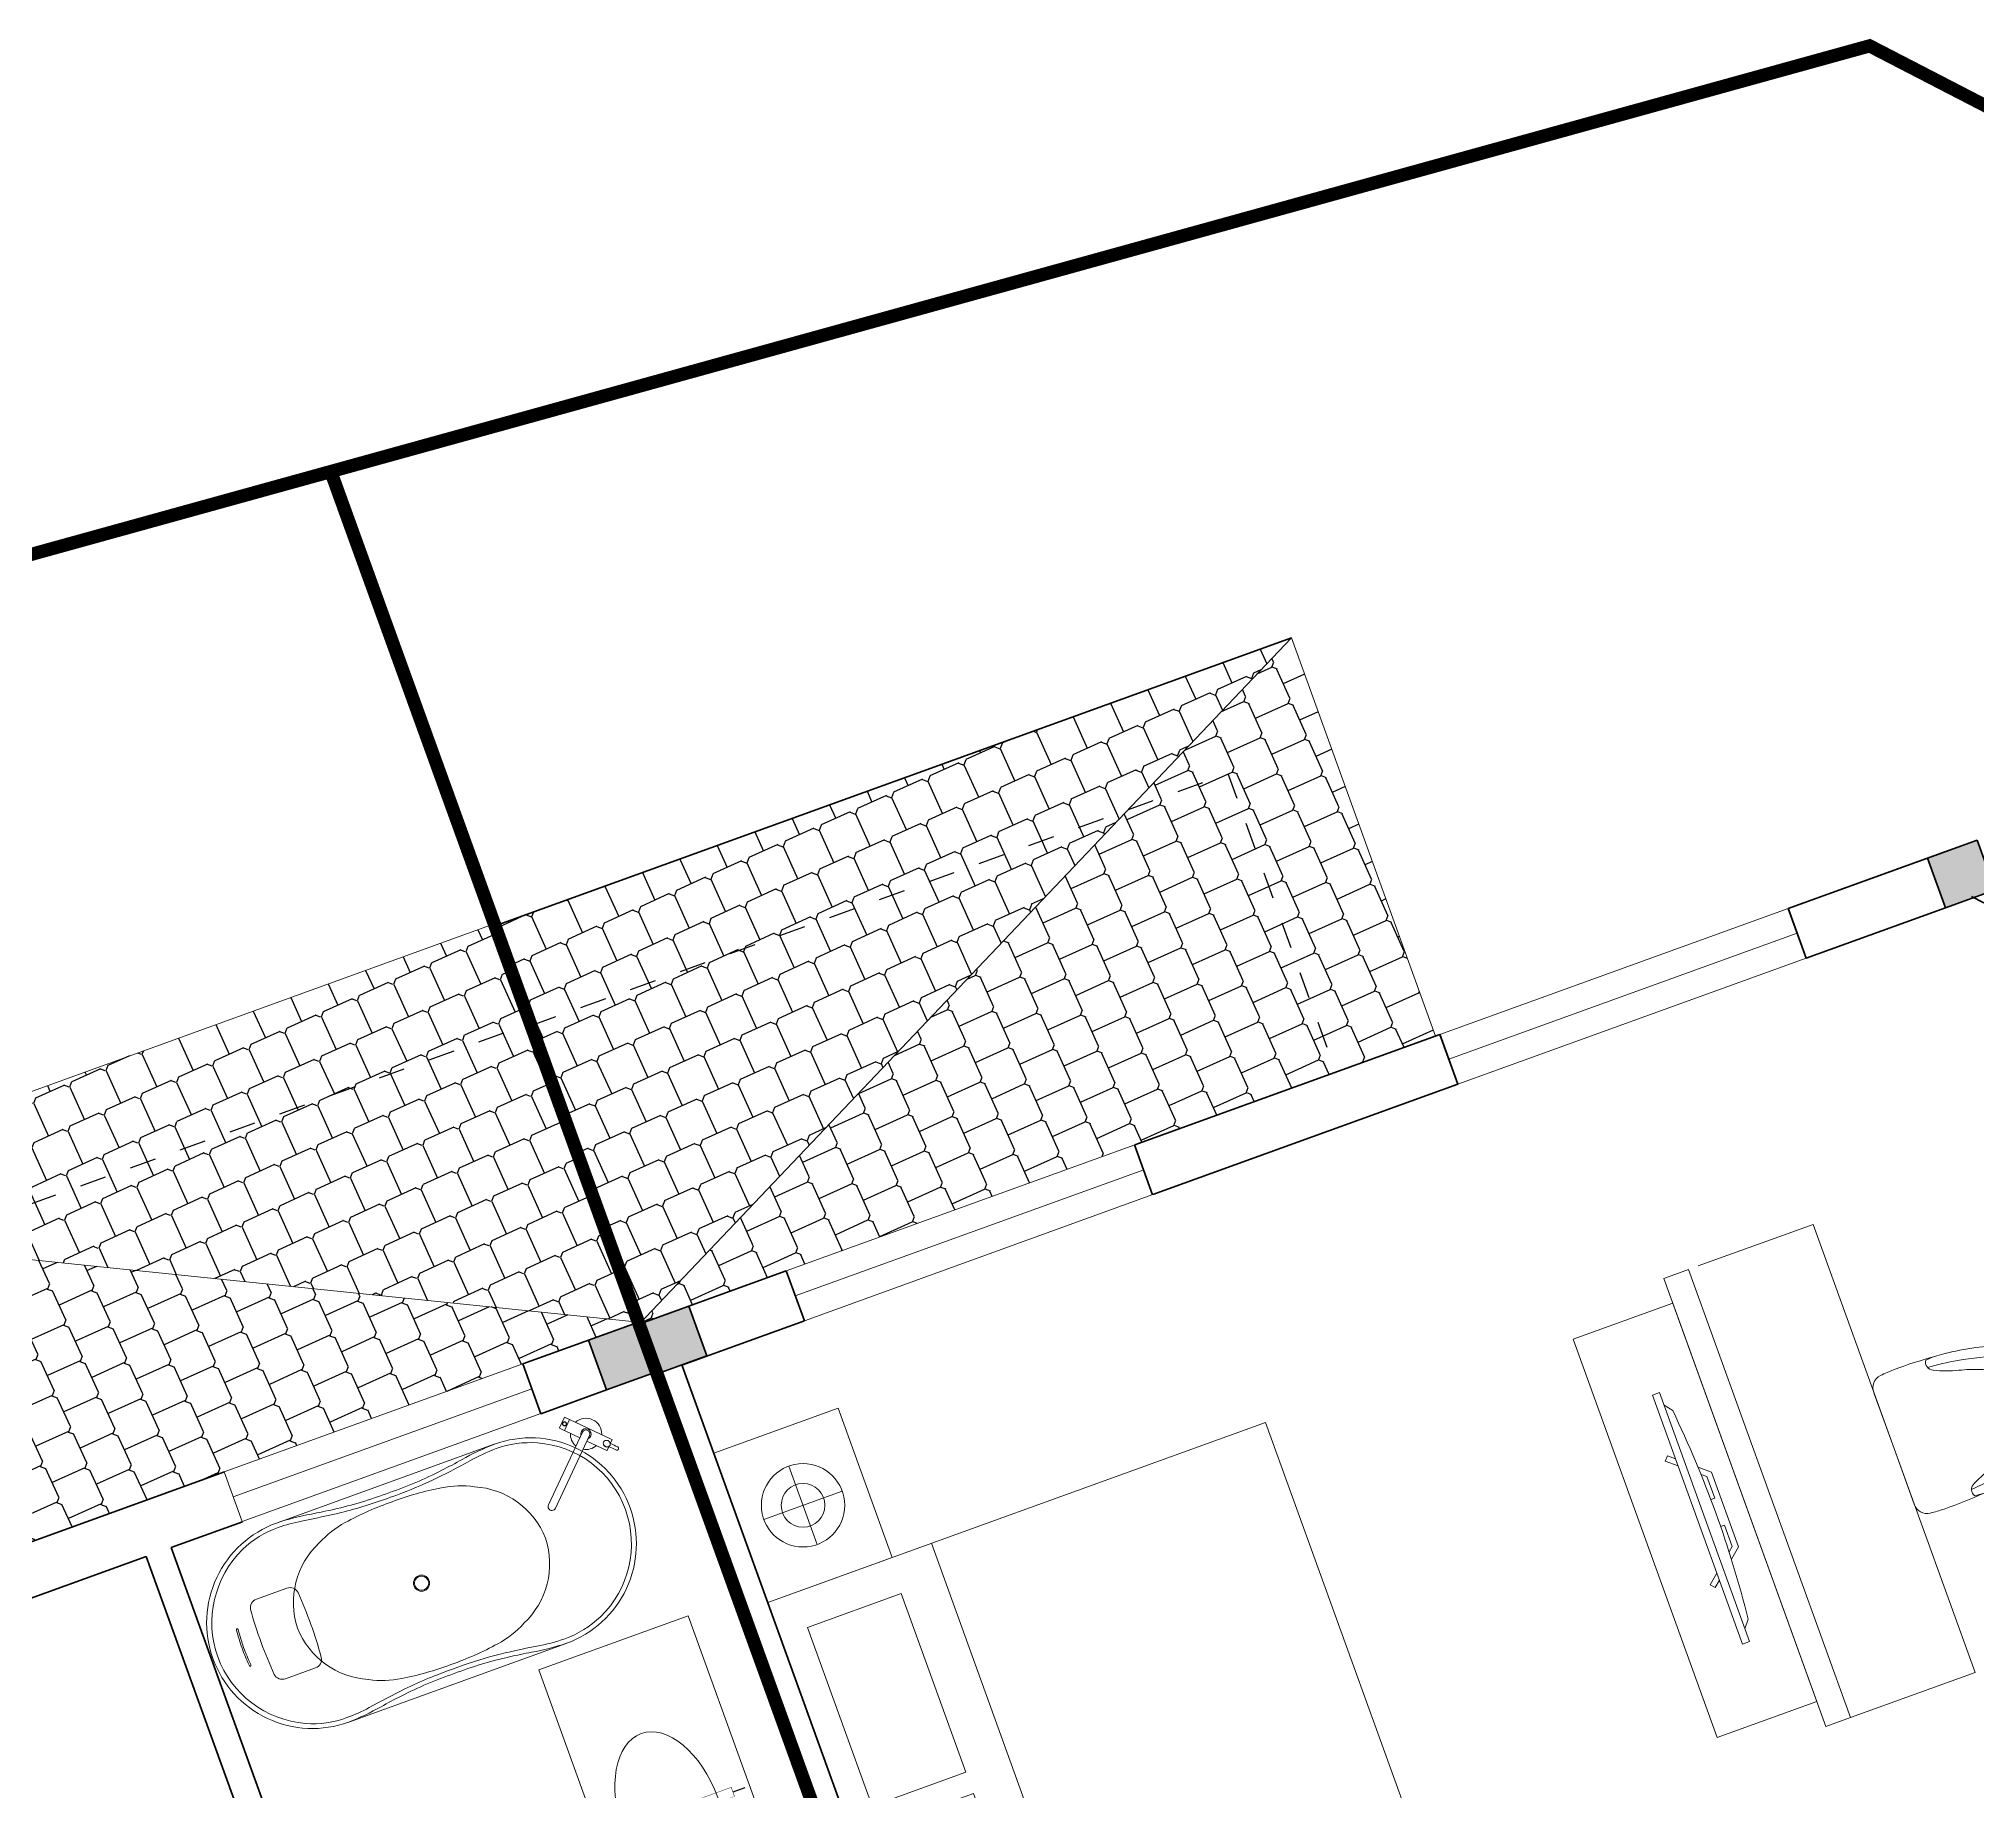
# Model space of a CAD drawing. Header units: metres. Extents: x 568332 to 569219, y 2065964 to 2066430.
# Drawn here: x 568577.81 to 568585.13, y 2066421.11 to 2066427.73 of the extents above; entities that cross this region are included whole.
import ezdxf

# ---------------------------------------------------------------- set-up
doc = ezdxf.new("R2010")
doc.units = ezdxf.units.M
doc.linetypes.add('HIDDEN', pattern=[0.375, 0.25, -0.125])
doc.layers.get('0').update_dxf_attribs({"linetype": 'CONTINUOUS'})
doc.layers.get('DEFPOINTS').update_dxf_attribs({"linetype": 'CONTINUOUS'})
for name, color, linetype, lineweight in [('-CONCRETE', 1, 'CONTINUOUS', 35), ('-DIM', 9, 'CONTINUOUS', 13), ('-DOOR', 137, 'CONTINUOUS', 9), ('-FURNITURE', 46, 'CONTINUOUS', 9), ('-LINE1', 7, 'CONTINUOUS', 18), ('-WALL', 4, 'CONTINUOUS', 35)]:
    doc.layers.add(name, color=color, linetype=linetype, lineweight=lineweight)
doc.layers.add('-RANH GIOI LO DAT', color=12, linetype='CONTINUOUS')
doc.layers.add('13. NET HATCH', color=252, linetype='CONTINUOUS')

# ---------------------------------------------------------------- blocks, each defined once
blk = doc.blocks.new('A$C52EE6B0C')
for p, q in [((-17.20769670707523, 15.73427220259327), (17.21740616677562, 15.73427220259327)), ((-17.20769664159161, -15.76179078378482), (17.25286010079435, -15.76177874789573))]:
    blk.add_line(p, q)
for radius in [1.2047244094, 1.0625984252]:
    blk.add_circle((0.004854760598391294, -0.01375929062487558), radius)
for centre, radius, start, end in [((-17.24314525874797, -0.01207868778146803), 15.74633857169191, 90.00004679933201, 180.0060212317107), ((-17.25508472573711, 0.1019342582440004), 14.92367355756088, 89.89259614786677, 114.0143398310184), ((-18.18116453613038, -21.56814891623799), 37.31420158923805, 80.32537186998005, 88.55949406869577), ((-17.85723445771146, -16.41196067107376), 31.44385665188106, 80.95530103647799, 88.85173392611411), ((3.492732717044419, 116.0118507486186), 102.6900642221361, 260.8064278436171, 264.356453546728), ((10.00461303815246, 158.7953360565007), 145.2428134353977, 261.321760178495, 262.6566174950622), ((-0.8758374273893423, 77.0744670072454), 62.80248494290996, 262.9722866301048, 270.8034968767962), ((0.8855469487607479, 77.0744670072454), 62.80248494290996, 269.1965031232039, 277.0277133698951), ((-18.4352474148327, 226.8786012548953), 214.5500408366301, 276.9922117853802, 278.5967700074263), ((-9.994903516751947, 158.7953360565007), 145.2428134353977, 277.3433825049378, 278.678239821505), ((18.19087405753089, -21.56814891623799), 37.31420158923805, 91.44050593130423, 99.67462813001998), ((17.49661970126908, -11.01489087357186), 26.04177352760918, 90.57161639594337, 98.52623542419117), ((17.38028173809289, 0.6458196171442978), 14.38048270410287, 65.5240217261104, 90.57161639594337), ((17.25285478011938, -0.01207868778146803), 15.74633857169191, 359.9939787682893, 89.999953200668), ((-17.21041953764507, 0.001682114729192108), 15.03342542002128, 114.0143397923319, 180.0588324882195), ((-5.419667109847069, -2.205582012422383), 14.69270855791083, 98.51976196149644, 117.8512947361469), ((-0.2559751088847406, -36.67531980102649), 49.54707038386372, 89.69837733597764, 98.51976196149644), ((-0.4392543211579323, 89.40770245710155), 75.83928513553873, 265.3361413481834, 270.3355216603239), ((0.5786736126174219, 84.46415005414747), 70.89675459107134, 269.5362586194438, 275.7509718273354), ((0.26568463028525, -36.67531980102649), 49.54707038386372, 81.48023803850357, 90.30162266402236), ((5.429376631247578, -2.205582012422383), 14.69270855791083, 62.14870526385309, 81.48023803850357), ((17.03142645675689, -0.1205247127218172), 15.22249436628161, 0.4018525137937155, 65.5240217261104), ((-7.450100970658241, -0.4025184732163325), 12.18724008712164, 113.3669392692271, 178.1720206420629), ((7.459810492087854, -0.4025184732163325), 12.18724008712164, 1.827979357937088, 66.63306073077288), ((28.14528837171383, 2.82406351249665), 0.1233475539422422, 123.474108831765, 160.8078893687392), ((28.11764562025201, 2.865868186636362), 0.07323016681635565, 85.79124561711077, 123.474108831765), ((28.11499697584077, 2.829875804425683), 0.1093198730242431, 39.09426345110634, 85.79124561711077), ((27.9923979784362, 2.718469867249951), 0.2748749163090767, 4.941295606222266, 41.00239497281166), ((28.29923964393674, 2.770475775178056), 0.2863587186237817, 160.8078893687392, 185.677575747249), ((1.032724158198107, 0.0596931052277796), 27.11457574387047, 359.8447870516113, 5.677575747249001), ((1.841417531803017, 0.05082119413418695), 26.56153366930607, 359.8606935406443, 5.815426488843808), ((-17.24314525874797, -0.01544044824549928), 15.74633857169191, 179.9939787682893, 269.999953200668), ((-17.21041951692314, -0.02920073014684021), 15.03342545060523, 179.9411309193374, 245.9856601689816), ((-7.450100970658241, 0.3749993371893652), 12.18724008712164, 181.8279793579371, 246.6330607307729), ((7.459810492087854, 0.3749993371893652), 12.18724008712164, 293.3669392692271, 358.1720206420629), ((17.25285478011938, -0.01544044824549928), 15.74633857169191, 270.000046799332, 0.006021231710728335), ((17.0314264257031, 0.09300610912032425), 15.22249441194929, 294.4759783475301, 359.5981396082714), ((28.29923964393674, -2.797994911205024), 0.2863587186237817, 174.322424252751, 199.1921106312608), ((1.032724158198107, -0.08721224125474691), 27.11457574387047, 354.322424252751, 0.1552129483886985), ((27.9923979784362, -2.745989003276918), 0.2748749163090767, 318.9976050271883, 355.0587043937777), ((1.841417531803017, -0.07834033016115427), 26.56153366930607, 354.1845735111562, 0.1393064593556944), ((28.14528837171383, -2.851582648523618), 0.1233475539422422, 199.1921106312608, 236.525891168235), ((28.11764562025201, -2.89338732266333), 0.07323016681635565, 236.525891168235, 274.2087543828892), ((28.11499697584077, -2.85739494045265), 0.1093198730242431, 274.2087543828892, 320.9057365488936), ((-5.419667109847069, 2.178062876395416), 14.69270855791083, 242.1487052638531, 261.4802380385036), ((5.429376631247578, 2.178062876395416), 14.69270855791083, 278.5197619614964, 297.8512947361469), ((-17.25508472573711, -0.1294528978760354), 14.92367355756088, 245.9856601689816, 270.1074038521332), ((3.492732717044419, -116.0393693881924), 102.6900642221361, 95.64354645327202, 99.19357215638293), ((-0.8758374273893423, -77.10198614327237), 62.80248494290996, 89.19650312320385, 97.02771336989514), ((-0.2559751088847406, 36.64780066499952), 49.54707038386372, 261.4802380385036, 270.3016226640223), ((-0.4392543211579323, -89.43522109673359), 75.83928513553873, 89.66447833967614, 94.66385865181664), ((0.26568463028525, 36.64780066499952), 49.54707038386372, 269.6983773359776, 278.5197619614964), ((0.5786736126174219, -84.4916686937795), 70.89675459107134, 84.24902817266455, 90.4637413805562), ((0.8855469487607479, -77.10198614327237), 62.80248494290996, 82.97228663010486, 90.80349687679617), ((-18.4352474148327, -226.9061198945274), 214.5500408366301, 81.40322999257371, 83.00778821461982), ((17.38028173809289, -0.6733382567763329), 14.38048270410287, 269.4283836040566, 294.4759782738896), ((-18.18116453613038, 21.54062978021102), 37.31420158923805, 271.4405059313042, 279.6746281300199), ((-17.85723445771146, 16.38444203144172), 31.44385665188106, 271.1482660738859, 279.044698963522), ((10.00461303815246, -158.8228551925276), 145.2428134353977, 97.3433825049378, 98.67823982150497), ((-9.994903516751947, -158.8228551925276), 145.2428134353977, 81.32176017849503, 82.65661749506219), ((18.19087405753089, 21.54062978021102), 37.31420158923805, 260.32537186998, 268.5594940686958), ((17.49661970126908, 10.98737223393982), 26.04177352760918, 261.4737645758088, 269.4283836040566)]:
    blk.add_arc(centre, radius, start, end)
at = {"layer": 'DEFPOINTS'}
for tag, p in [('MODELNUMBER', (0, 0)), ('TRADENAME', (0, -0.001666666648816317)), ('PRODUCT', (0, -0.003333333355840296)), ('MATERIAL', (0, -0.005000000004656613))]:
    blk.add_attdef(tag, p, '', height=0.001, dxfattribs=at)
blk = doc.blocks.new('A$C4D835AF5')
at = {"layer": '-FURNITURE', "ltscale": 8}
for p, q in [((-3.937007874133997, 0.3346456687140744), (-3.937007874133997, 0.8661417323164642)), ((-3.856363968050573, 0.3149606298829895), (-3.917322834720835, 0.3149606298829895)), ((3.14960629917914, 0.905511811026372), (-3.897637795307674, 0.905511811026372)), ((-3.549881889834069, 0.4615121080132667), (-3.549881889834069, 0.4918150943994988)), ((-3.339881889871322, 0.4918150943994988), (-3.339881889871322, 0.4615121080132667)), ((-0.5905511811724864, 0), (-0.5905511811724864, -12.08661417319672)), ((0.5905511810560711, 0), (0.5905511810560711, -12.08661417319672)), ((3.14960629917914, -0.9055118109972682), (3.14960629917914, 0.905511811026372)), ((3.169291338417679, 0.8956692913197912), (3.14960629917914, 0.8956692913197912)), ((3.169291338417679, -0.8956692912906874), (3.169291338417679, 0.8956692913197912)), ((3.188976377830841, 0.905511811026372), (3.976377952611074, 0.905511811026372)), ((3.996062992024235, -0.8858222072885837), (3.996062992024235, 0.8858183881966397)), ((-3.937007874133997, -0.8661417323164642), (-3.937007874133997, -0.3346456698782276)), ((-3.859123134170659, -0.3149606298829895), (-3.917322834720835, -0.3149606298829895)), ((-0.5905511811724864, -0.9055118109972682), (-3.897637795307674, -0.9055118109972682)), ((-3.702086295757908, -0.4482994973659515), (-3.703305563307367, -0.4183928251150064)), ((-3.626116961007938, -0.4552132484968752), (-3.624325704469811, -0.4472871391335502)), ((-3.592593900160864, -0.4693618138844613), (-3.593808271281887, -0.4553162374941166)), ((-3.516390349017456, -0.4728221969853621), (-3.515662283170968, -0.4687519224826247)), ((-3.483023508393671, -0.4913916403020266), (-3.485677747870795, -0.4713251190551091)), ((-3.406740271369927, -0.4913916403020266), (-3.404085924616084, -0.4713243082514964)), ((-3.373373430629726, -0.4728221969853621), (-3.374101741297636, -0.4687505542242434)), ((-3.297169879544526, -0.4693618138844613), (-3.295955249399412, -0.4553132418950554)), ((-3.263646818697453, -0.4552132484968752), (-3.265438825008459, -0.4472838216461241)), ((-3.187677483947482, -0.4482994973659515), (-3.186458005278837, -0.4183876432944089)), ((3.14960629917914, -0.9055118109972682), (0.5905511810560711, -0.9055118109972682)), ((3.169291338417679, -0.8956692912906874), (3.14960629917914, -0.8956692912906874)), ((3.188976377830841, -0.9055118109972682), (3.976377952611074, -0.9055118109972682))]:
    blk.add_line(p, q, dxfattribs=at)
for radius in [0.3110236219999999, 0.264425112]:
    blk.add_circle((3.582677165279165, 0), radius, dxfattribs=at)
for centre, radius, start, end in [((-5.172746209602337, -0.009833991935011), 0.2398274364867001, 175.3988683949836, 267.683684738816), ((-5.162281866127159, 0.001097322150599211), 0.2496571373087167, 92.26055198415715, 178.0931381794738), ((-5.411562051915098, -2528.914153773454), 2529.164725280366, 89.9660810117202, 89.99457585702427), ((-3.897637795307674, 0.8661417323164642), 0.03937007869999999, 90, 180), ((-3.917322834720835, 0.334645669296151), 0.0196850394, 180, 270), ((-3.444696608930826, -0.1800324727082625), 0.6800319107999998, 90.0155575041171, 98.89806549202986), ((-3.445067178807221, -0.1800325420044828), 0.6800319804999999, 81.10193476241767, 89.98433540355451), ((-5.820766091346741e-11, 0), 2.3622047244, 22.54031043733562, 157.4596895626644), ((-5.820766091346741e-11, 0), 0.7874015747999998, 318.5903779145428, 221.4096220854572), ((-5.820766091346741e-11, 0), 0.5905511810999999, 0, 180), ((3.188976377830841, 0.8858267717296258), 0.0196850394, 90, 180), ((3.976377952611074, 0.8858267717296258), 0.0196850394, 0, 90), ((-4.563514047302306, 275.4393603570643), 275.6895205756396, 269.8713704548476, 270.134413801293), ((-3.917322834720835, -0.334645669296151), 0.0196850394, 90, 180), ((-3.897637795307674, -0.8661417323164642), 0.03937007869999999, 180, 270), ((-3.69050836347742, -0.4472920451080427), 0.01162168131717254, 184.9730588167124, 258.0340652050838), ((-3.646140178490896, -0.2514027326542418), 0.2124717066311285, 257.2815863172942, 272.5837431166033), ((-3.637047897733282, -0.4523756541602779), 0.01129324217511807, 272.4656825237923, 345.4476281752974), ((-3.581550852512009, -0.4681202150823083), 0.01111262650185997, 186.4149760746678, 247.4426638316044), ((-3.544597993255593, -0.2922010583861265), 0.190689105969796, 257.5175194414243, 274.7853332085882), ((-3.528885980602354, -0.4692233995883726), 0.01300354377461912, 270.8627506118385, 343.9333648868276), ((-3.471052158158273, -0.4887641616223846), 0.01225629918881619, 192.3790292665462, 260.142289403178), ((-3.445049900154117, -0.295684714539675), 0.2070703525339242, 262.2005895473907, 277.9341143868692), ((-3.417906698421575, -0.4895470514893532), 0.01131775609399448, 277.3077516790804, 350.6199838641652), ((-3.361692738719285, -0.4698820120247547), 0.01204505090893129, 194.128595859641, 259.0416995531207), ((-3.342932183295488, -0.2742454641556833), 0.2085271705549764, 264.2062775251951, 279.0284077801071), ((-3.310024282021914, -0.4671465401770547), 0.01304389132053663, 269.1875638990808, 350.2219325995679), ((-3.252893783501349, -0.4524938771792222), 0.01109156189044463, 194.1921654394817, 261.8514003855582), ((-3.243402015476022, -0.2392133744724561), 0.2245328352159587, 267.1755962354845, 281.6727780298017), ((-3.20032295252895, -0.4465554517519195), 0.01276517026006314, 280.6032237323427, 352.1473828500294), ((-5.820766091346741e-11, 0), 2.3622047244, 202.5403104373356, 255.4906014981622), ((-5.820766091346741e-11, 0), 2.3622047244, 284.5092583305358, 337.4596895626644), ((3.188976377830841, -0.8858267716132104), 0.0196850394, 180, 270), ((3.976377952611074, -0.8858267716132104), 0.0196850394, 270, 0), ((-5.820766091346741e-11, -12.08661417319672), 0.5905511810999999, 180, 0)]:
    blk.add_arc(centre, radius, start, end, dxfattribs=at)
blk.add_ellipse((-3.444881830888335, -0.001299991592532024), major_axis=(0.5549964930499999, 1.979270000163069e-05), ratio=0.8491940411667758, dxfattribs=at)
for tag, p in [('TRADENAME', (-0.004336408572271466, 0.006709126027999446)), ('MODELNUMBER', (-0.004336408572271466, 0.008375792705919594)), ('PRODUCT', (-0.004336408572271466, 0.005042459379183128)), ('MATERIAL', (-0.004336408572271466, 0.003375792701262981))]:
    blk.add_attdef(tag, p, '', height=0.0009999999999999998, dxfattribs=at)
blk = doc.blocks.new('A$C06914B9D')
at = {"layer": '-FURNITURE', "ltscale": 5}
for p, q in [((294.6599550954998, -1372.946706551127), (294.593063864857, -1495.269907747395)), ((614.665790906176, -1373.70155921299), (614.5996415428817, -1494.51505508367))]:
    blk.add_line(p, q, dxfattribs=at)
for centre, radius, start, end in [((328.8346441350877, -1372.66104604397), 34.19417278572232, 97.79750243114067, 180.4786434526077), ((449.6535268053412, -3017.262859358452), 1683.161974464355, 85.38531070553488, 94.27462811831235), ((580.4543413612992, -1373.438239138573), 34.19417278572232, 359.5587913520952, 82.23993242046836), ((328.802044255659, -1495.589171717875), 34.19417278572232, 179.4650466896836, 262.14618768116), ((449.2141993120313, 149.0575992399827), 1683.174451148718, 265.7381508570538, 274.6274353096679), ((580.4225383251905, -1494.74476924073), 34.19417278572232, 277.7037576780962, 0.384898782282091)]:
    blk.add_arc(centre, radius, start, end, dxfattribs=at)
at = {"layer": '-FURNITURE', "ltscale": 8}
ref = blk.add_blockref('A$C4D835AF5', (131.1496618650854, -111.8140449207276), dxfattribs=dict(at, xscale=-25.08682081009749, yscale=25.08682081009749, zscale=25.08682081009749, rotation=45.00000000000001))
ref.add_attrib('MODELNUMBER', 'K-T97328-4', (131.0602679159492, -111.5708033395931), dxfattribs={"layer": 'DEFPOINTS', "height": 0.02508682081009749, "rotation": 224.9999999245364})
ref.add_attrib('TRADENAME', 'PURIST', (131.0898330230266, -111.6003684485331), dxfattribs={"layer": 'DEFPOINTS', "height": 0.02508682081009749, "rotation": 224.9999999245364})
ref.add_attrib('PRODUCT', 'BATH FILLER', (131.1193981114775, -111.6299335351214), dxfattribs={"layer": 'DEFPOINTS', "height": 0.02508682081009749, "rotation": 224.9999999245364})
ref.add_attrib('MATERIAL', 'PREMIUM MATERIALS', (131.1489632185549, -111.6594986421987), dxfattribs={"layer": 'DEFPOINTS', "height": 0.02508682081009749, "rotation": 224.9999999245364})
at = {"layer": '-FURNITURE'}
ref = blk.add_blockref('A$C52EE6B0C', (450.3224925715476, -887.8775309827179), dxfattribs=dict(at, xscale=25.39829667096628, yscale=25.39829667096628, zscale=25.39829667096628, rotation=270))
ref.add_attrib('MODELNUMBER', 'K-1800', (450.3224925715476, -887.8775309827179), dxfattribs={"layer": 'DEFPOINTS', "height": 0.02539829667096628, "rotation": 270})
ref.add_attrib('TRADENAME', 'ABRAZO', (450.2801620643586, -897.8758592382073), dxfattribs={"layer": 'DEFPOINTS', "height": 0.02539829667096628, "rotation": 270})
ref.add_attrib('PRODUCT', 'BATH', (450.2378315906972, -897.8758592456579), dxfattribs={"layer": 'DEFPOINTS', "height": 0.02539829667096628, "rotation": 270})
ref.add_attrib('MATERIAL', 'LITHOCAST', (450.1955010872334, -897.8758592493832), dxfattribs={"layer": 'DEFPOINTS', "height": 0.02539829667096628, "rotation": 270})
blk = doc.blocks.new('Sink_Cicle')
blk.add_lwpolyline([(17.49999987077899, -50.00226151314564), (-17.49999987077899, -49.99773848685436), (-17.51615354442038, -252.2967581441626), (17.48384613892995, -252.3012811850058)], close=True)
blk.add_circle((0, -300), 17.5)
at = {"layer": 'DEFPOINTS'}
blk.add_line((0, -100), (0, 0), dxfattribs=at)
blk.add_wipeout([(17.499999870775355, -50.00226151314928), (-17.49999987078263, -49.99773848685436), (-17.516153544427652, -252.29675814416623), (17.48384613892631, -252.3012811850058)])
at = {"layer": '-FURNITURE', "linetype": 'Continuous'}
blk.add_ellipse((0, -300), major_axis=(-325, 0), ratio=0.5846153846153846, dxfattribs=at)
blk.add_line((-17.51421511289664, -237.2967582757119), (17.48578462866135, -237.3012813020032))
blk = doc.blocks.new('A$C5C575821')
at = {"layer": '-CONCRETE'}
h = blk.add_hatch(color=256, dxfattribs=at)
h.dxf.hatch_style = 1
h.paths.add_polyline_path([(-0.00237559899687767, 200.0000000000146), (-0.00237559899687767, 1.455191522836685e-11), (199.9976244010031, 1.455191522836685e-11), (199.9976244010031, 200.0000000000146)])
blk.add_lwpolyline([(-0.00237559899687767, 1.455191522836685e-11), (199.9976244010031, 1.455191522836685e-11), (199.9976244010031, 200.0000000000146), (-0.00237559899687767, 200.0000000000146)], close=True, dxfattribs=at)
blk = doc.blocks.new('M35-T3')
at = {"layer": '13. NET HATCH'}
h = blk.add_hatch(dxfattribs=at)
h.set_pattern_fill('MAIGO-12', color=256, scale=299.9999999999999, angle=274.4252547767607)
h.set_pattern_definition([(274.4252547767607, (-140913.0827203831, -21914.17320123035), (155.3397134287345, -63.20263785538265), [120, -30, 120, -30]), (4.425254776760671, (-140899.2848153033, -21898.06054113316), (143.7659383415468, 86.35018802975797), [134.9999999999999, -164.9999999999999]), (319.4252547767607, (-140915.3974754005, -21884.26263605338), (155.3397134316898, -63.20263785658508), [21.213203436, -403.0508652]), (49.42525477676067, (-140913.0827203831, -21914.17320123035), (143.7659383442819, 86.35018803140078), [21.213203436, -403.0508652])])
h.paths.add_polyline_path([(197272.5649266884, -1233437.452086804), (197272.5649266884, -1231837.452086804), (193956.445838213, -1231837.452086804)])
h = blk.add_hatch(dxfattribs=at)
h.set_pattern_fill('MAIGO-12', color=256, scale=299.9999999999999, angle=4.425254776760667)
h.set_pattern_definition([(4.425254776760671, (-140830.2952899043, -21817.49724064698), (63.20263785538263, 155.3397134287345), [119.9999999999999, -29.99999999999999, 119.9999999999999, -29.99999999999999]), (94.42525477676062, (-140846.4079500016, -21803.69933556719), (-86.350188029758, 143.7659383415468), [134.9999999999999, -164.9999999999999]), (49.42525477676067, (-140860.2058550814, -21819.81199566438), (63.20263785658506, 155.3397134316898), [21.213203436, -403.0508652]), (139.4252547767607, (-140830.2952899043, -21817.49724064698), (-86.3501880314008, 143.7659383442819), [21.213203436, -403.0508652])])
h.paths.add_polyline_path([(195348.4976811165, -1232509.105573672), (195521.6680662156, -1232592.65885049), (194639.0495590435, -1232166.802729585), (194292.3835902823, -1231999.539270337), (193956.445838213, -1231837.452119421), (193956.445838213, -1233437.452086804), (197272.5649266884, -1233437.452086804)])
at = {"layer": '-DOOR'}
blk.add_lwpolyline([(195619.9512505864, -1231637.78038515), (194419.9512505864, -1231637.78038515), (194419.9512505862, -1231837.78038515), (195619.9512505863, -1231837.780385151)], close=True, dxfattribs=at)
blk.add_lwpolyline([(195619.9512505863, -1231737.780385151), (194419.9512505863, -1231737.78038515)], dxfattribs=at)
at = {"layer": '-FURNITURE'}
blk.add_lwpolyline([(194756.559475533, -1229375.338156445), (194156.559475533, -1229375.338156445), (194156.5594755329, -1230730.35051845), (194756.5594755329, -1230730.35051845)], close=True, dxfattribs=at)
at = {"layer": '-LINE1'}
for p in [(193956.445838213, -1232245.481895447), (197272.5649266884, -1233437.452086804)]:
    blk.add_line(p, (193956.445838213, -1233437.452086804), dxfattribs=at)
blk.add_lwpolyline([(197272.5649266884, -1233437.452086804), (193956.445838213, -1231837.452086804)], dxfattribs=at)
at = {"layer": '-RANH GIOI LO DAT', "linetype": 'HIDDEN', "ltscale": 10, "const_width": 49.99999999999999}
blk.add_lwpolyline([(193956.4434626102, -1235254.452119827), (202956.4434623718, -1235950.955012083), (202956.4434626102, -1215170.047161818), (193956.4434626102, -1215170.047161818)], close=True, dxfattribs=at)
at = {"layer": '-WALL'}
for p, q in [((193956.445838213, -1218674.528987646), (193956.445838213, -1232245.481895447)), ((195906.445838213, -1230364.511232672), (195906.445838213, -1231637.452086804)), ((195906.445838213, -1231637.452086804), (195619.9512505863, -1231637.452086804)), ((194419.9512505863, -1231837.452119421), (193956.445838213, -1231837.452086804))]:
    blk.add_line(p, q, dxfattribs=at)
for points in [[(196006.445838213, -1230364.511232672), (196006.445838213, -1231637.452086804), (198038.5185946221, -1231637.452086804), (198038.518594622, -1231837.452086804), (195619.9512505863, -1231837.452086804)], [(194419.9512505863, -1231837.78038515), (194419.9512505864, -1231637.452086804), (194156.445838213, -1231637.452086804)]]:
    blk.add_lwpolyline(points, dxfattribs=at)
at = {"layer": 'DEFPOINTS', "linetype": 'HIDDEN', "ltscale": 5}
blk.add_line((194064.1927176432, -1233037.452086804), (196872.5649266884, -1233037.452086804), dxfattribs=at)
at = {"layer": '-WALL', "xscale": -1}
blk.add_blockref('A$C5C575821', (194156.441087015, -1231837.452086804), dxfattribs=at)
at = {"rotation": 90.00000000000001}
blk.add_blockref('A$C06914B9D', (194174.2080992016, -1231638.876562088), dxfattribs=at)
at = {"layer": '-FURNITURE', "rotation": 90.00365773450814}
blk.add_blockref('Sink_Cicle', (194174.9943686708, -1230047.269682242), dxfattribs=at)
blk = doc.blocks.new('A$C8a974c9c')
for p, q in [((1750.087982669494, 2957.416116623174), (1750.087982669657, 2642.58393779996)), ((1592.671893257969, 2800.000027211493), (1907.504072081182, 2800.000027211652)), ((1342.999452652235, 2500.000027214177), (1342.999452652119, 700.000027214177)), ((1750.087982669345, 242.5839378051005), (1750.087982669549, 557.4161166283138)), ((1592.67189325784, 400.0000272168018), (1907.504072081053, 400.0000272166017))]:
    blk.add_line(p, q)
for points in [[(1999.999452652235, 3100.000027209127), (1500.176512686827, 3100.000027209127), (1500.176512686827, 2500.000027214177), (1999.999452652235, 2500.000027214177)], [(1890.999452652235, 2360.000027214177), (1514.499452652235, 2360.000027214177), (1514.499452652148, 1642.500027214177), (1890.999452652148, 1642.500027214177)], [(1890.99945265209, 840.000027214177), (1514.49945265209, 840.000027214177), (1514.499452652148, 1557.500027214177), (1890.999452652148, 1557.500027214177)], [(1999.999452652119, 100.0000272192265), (1500.17651268671, 100.0000272192265), (1500.17651268671, 700.000027214177), (1999.999452652119, 700.000027214177)]]:
    blk.add_lwpolyline(points, close=True)
blk.add_lwpolyline([(1999.999452652235, 2500.000027214177), (-0.0005473477649502456, 2500.000027214177), (-0.0005473478813655674, 700.000027214177), (1999.999452652119, 700.000027214177), (1999.999452652235, 2500.000027214177)])
for centre, radius in [((1750.087982669561, 2800.000027211581), 157.4160894116067), ((1750.087982669561, 2800.000027211581), 82.41608941160666), ((1750.087982669432, 400.0000272166926), 157.4160894116067), ((1750.087982669432, 400.0000272166926), 82.41608941160666)]:
    blk.add_circle(centre, radius)
blk = doc.blocks.new('XR.MB.LM123$0$tvi 1')
blk.add_lwpolyline([(28.54445810673496, -2.291926648467779e-10), (28.54445810673496, -999.9999999999964), (-7.275957614183426e-12, -1000), (0, 0)], close=True)
for points in [[(28.54445810680045, -50.31958968611434), (52.37372755713295, -80.86315460130209)], [(-24.09820395050338, -235.5599978379832), (-39.09879504836863, -251.7939635238108)], [(0, -284.7849796677438), (-39.09879504836863, -251.7939635238108)], [(0, -255.9952397129928), (-24.09820395050338, -235.5599978379832)], [(69.66229681991535, -315.0836646851385), (111.1934016081432, -350.2927865858655), (111.193401608034, -649.712917566063), (69.68611289083492, -684.9110379843005)], [(89.09002233762294, -445.7449799550195), (89.09002233762294, -359.9578938602899), (70.91298945683957, -344.6203678706661)], [(89.09002233762294, -445.7449799550195), (73.49991829216015, -445.7449799550232)], [(89.09002233768115, -554.2550200447404), (89.09002233773936, -640.0421061392371), (70.91298945678864, -655.3796321293303)], [(89.09002233768115, -554.2550200447404), (73.49991829216015, -554.2550200447404)], [(0, -715.2150203320198), (-39.09879504836863, -748.2060364759491)], [(-24.09820395050338, -764.4400021620095), (-39.09879504836863, -748.2060364759491)], [(0, -744.004760287), (-24.09820395050338, -764.4400021620095)], [(28.54445810674224, -949.680410313882), (52.37372755713295, -919.1368453984578)]]:
    blk.add_lwpolyline(points)
blk.add_arc((-4025.16618952866, -499.9999999999964), 4099.025185406737, 354.1310878512652, 5.868912148527433)
blk = doc.blocks.new('A$C7D524948')
at = {"layer": '-FURNITURE'}
for points in [[(-1.862645149230957e-09, 824.9500000011176, 0.02374928999430728), (-77.15000000130385, 820, 0.1110396266945436), (-175.0999999996275, 786.1500000022352, 0.08516816991690027), (-234.9500000011176, 733.25, 0.08855014736123698), (-281.5499999988824, 649.3499999996275, 0.02790636319614463), (-315.9500000011176, 525.5999999996275, 0.02834164487538841), (-340.4000000022352, 372.8000000007451, 0.04711987010175965), (-341.0999999996275, 283.4000000003725, 0.5135274654112972), (-284.5500000007451, 299.9500000011176, 0.05957759956988055), (-242.5500000026077, 413.6500000003725, -0.03446512451505389), (-213.1500000003725, 507.4499999992549, -0.05927668371543007), (-182.7500000009313, 564.2999999988824, -0.1661460996977688), (-133.4500000011176, 600.4000000003725, -0.0525641271264061), (-75.80000000074506, 611.9500000011176, -0.02855401869774651), (-1.862645149230957e-09, 614.6500000003725, -3.543335205159532)], [(-1.862645149230957e-09, 824.9500000011176, -0.02374928999430728), (77.14999999850988, 820.0000000018626, -0.1110396266945436), (175.0999999986961, 786.1500000003725, -0.08516816991690027), (234.9499999992549, 733.25, -0.08855014736123698), (281.5499999988824, 649.3499999996275, -0.02790636319614463), (315.9500000011176, 525.5999999996275, -0.02834164487538841), (340.3999999985099, 372.8000000007451, -0.04711987010175965), (341.0999999996275, 283.4000000022352, -0.5135274654112972), (284.5500000007451, 299.9499999992549, -0.05957759956988055), (242.5499999988824, 413.6499999985099, 0.03446512451505389), (213.1499999994412, 507.4500000011176, 0.05927668371543007), (182.75, 564.3000000007451, 0.1661460996977688), (133.4499999983236, 600.4000000003725, 0.0525641271264061), (75.79999999888241, 611.9499999992549, 0.02855401869774651), (-1.862645149230957e-09, 614.6500000003725, 3.543335205159532)], [(-0.5500000007450581, 774.1500000003725, 0.1055837687742558), (-137.8000000007451, 751.3000000007451, 0.08397584501256396), (-176, 728.25, 0.1493020227225411), (-241.2000000011176, 626.1999999992549, 0.02490854660583826), (-289.25, 424.1500000003725, 0.02643887537121914), (-306.5679914960638, 278.4068524483591, -0.8863330528017872)], [(-0.5500000007450581, 774.1500000003725, -0.1055837687742558), (136.6999999992549, 751.3000000007451, -0.08397584501256396), (174.8999999985099, 728.2500000018626, -0.1493020227225411), (240.0999999986961, 626.1999999992549, -0.02490854660583826), (288.1499999975786, 424.1500000003725, -0.02643887537121914), (305.467991495505, 278.4068524483591, 0.8863330528017872)], [(-342.8562581948936, 328.1164919566363, 0.02267140514630937), (-350.039135296829, 124.5, 0.01212164544072816), (-345.6391352973878, 57.0500000026077, 0.4055082152921144), (-279.3891352973878, 0), (0, 0)], [(342.8562581939623, 328.1164919547737, -0.02267140514630937), (350.0391352958977, 124.5, -0.01212164544072816), (345.6391352955252, 57.05000000074506, -0.4055082152921144), (279.3891352964565, 0), (0, 0)]]:
    blk.add_lwpolyline(points, format="xyb", dxfattribs=at)
blk = doc.blocks.new('M36-T3')
at = {"layer": '13. NET HATCH'}
h = blk.add_hatch(dxfattribs=at)
h.set_pattern_fill('MAIGO-12', color=256, scale=299.9999999999999, angle=180)
h.set_pattern_definition([(274.4268241907414, (-146650.9561120198, -22978.90833685314), (155.3414445818035, -63.19838285303243), [120, -30, 120, -30]), (4.426824190741431, (-146637.1586482942, -22962.79529881757), (143.7635730315081, 86.35412595362334), [134.9999999999999, -164.9999999999999]), (319.4268241907414, (-146653.2716863299, -22948.99783509201), (155.3414445847588, -63.19838285423477), [21.213203436, -403.0508652]), (49.42682419074143, (-146650.9561120198, -22978.90833685314), (143.7635730342431, 86.35412595526621), [21.213203436, -403.0508652])])
h.paths.add_polyline_path([(202861.2145326487, -1299602.387081208), (204676.756811401, -1298694.627488389), (202214.424494169, -1298694.607463646), (201476.6719160794, -1298694.627671751), (201476.715742383, -1300294.62767115)])
h = blk.add_hatch(dxfattribs=at)
h.set_pattern_fill('MAIGO-12', color=256, scale=299.9999999999999, angle=4.426824190741431)
h.set_pattern_definition([(4.426824190741431, (-146467.5092035326, -22882.23010863899), (63.19838285303241, 155.3414445818035), [119.9999999999999, -29.99999999999999, 119.9999999999999, -29.99999999999999]), (94.42682419074139, (-146483.6222415683, -22868.43264491344), (-86.35412595362337, 143.7635730315081), [134.9999999999999, -164.9999999999999]), (49.42682419074143, (-146497.4197052939, -22884.54568294925), (63.19838285423474, 155.3414445847588), [21.213203436, -403.0508652]), (139.4268241907414, (-146467.5092035326, -22882.23010863899), (-86.35412595526624, 143.7635730342431), [21.213203436, -403.0508652])])
h.paths.add_polyline_path([(204676.800635384, -1300294.542773499), (204676.756811401, -1298694.627488389), (204499.4512123471, -1298783.279160281), (203396.6474692319, -1299334.674018184), (202637.6098753738, -1299714.187987756), (201476.7157424585, -1300294.630428431)])
at = {"layer": '-DOOR'}
for p, q in [((201459.4859303485, -1298494.904546501), (200059.4859303485, -1298494.885248681)), ((201459.4859303485, -1298595.154486914), (200059.4859303485, -1298595.135189093)), ((201459.4859303485, -1298694.688543768), (200059.4859303485, -1298694.669245948))]:
    blk.add_line(p, q, dxfattribs=at)
for points in [[(204085.0811413505, -1298494.558980873), (202685.0811418758, -1298494.597328889)], [(202685.0838810198, -1298594.597328851), (204085.0838804945, -1298594.558980835)], [(202685.0866201638, -1298694.597328814), (204085.0866196385, -1298694.558980798)]]:
    blk.add_lwpolyline(points, dxfattribs=at)
at = {"layer": '-FURNITURE'}
blk.add_lwpolyline([(200876.9209892304, -1295740.479879194), (200376.9209892304, -1295740.479879194), (200376.9209892304, -1297540.479879211), (200839.2124046622, -1297540.479879211)], dxfattribs=at)
for points in [[(200876.9209892304, -1295740.479879194), (200976.9209890922, -1295740.479879194), (200976.9209890922, -1297540.479879211), (200876.9209892304, -1297540.479879211)], [(201376.921582155, -1295840.479879282), (201376.9215816468, -1297440.479879282), (200976.9209886905, -1297440.479879211), (200976.9209891986, -1295840.479879211)]]:
    blk.add_lwpolyline(points, close=True, dxfattribs=at)
at = {"layer": '-LINE1'}
for p, q in [((201476.715742383, -1300294.62767115), (201476.6719160794, -1298694.627671751)), ((204676.800635384, -1300294.542773499), (201577.3778685165, -1300294.62767115))]:
    blk.add_line(p, q, dxfattribs=at)
blk.add_lwpolyline([(201476.715742383, -1300294.62767115), (204676.756811401, -1298694.627488389)], dxfattribs=at)
at = {"layer": '-RANH GIOI LO DAT', "linetype": 'HIDDEN', "ltscale": 10, "const_width": 50}
blk.add_lwpolyline([(193676.7568112435, -1296268.498691544), (198661.8510079722, -1301654.2911939), (204676.7568113413, -1302119.780004031), (204676.7568113413, -1282035.375045632), (193676.7568116956, -1282035.375045334)], close=True, dxfattribs=at)
at = {"layer": '-WALL'}
for p, q in [((204676.756811401, -1298694.627488389), (204676.756811401, -1285539.860155913)), ((204576.756811401, -1298494.627488389), (204576.756811401, -1294389.695978053)), ((199392.5599618217, -1298501.271942668), (199042.2261354994, -1298122.778533984)), ((200059.5253738681, -1298494.669246678), (199499.7834977554, -1298494.627488389)), ((200059.5308508974, -1298694.623283844), (200059.5253738681, -1298494.669246678)), ((200059.5308521564, -1298695.939443631), (200059.5308521564, -1298495.288635062)), ((201459.5308521564, -1298695.344502938), (201459.5308521564, -1298495.288635062)), ((204577.056870015, -1298494.545504949), (204085.0811413505, -1298494.558980873)), ((200059.5308521564, -1298694.669246567), (199299.7835048425, -1298694.627671751)), ((199499.7834977554, -1298694.63861613), (200059.5308508974, -1298694.623283844)), ((204676.756811401, -1298694.627488389), (204085.0866219589, -1298694.643695087)), ((204676.756811401, -1298694.627488389), (204676.800635384, -1300294.542773498)), ((204676.800635384, -1300294.542773499), (201476.800635384, -1300294.542773499))]:
    blk.add_line(p, q, dxfattribs=at)
for points in [[(202685.0866201638, -1298694.597328813), (201459.5308516312, -1298694.63089855), (201459.5253733432, -1298494.630898626), (202685.0811418758, -1298494.597328889)], [(202685.7412222325, -1298494.627488427), (202685.7467005205, -1298694.627488351)], [(204085.0811413505, -1298494.558980873), (204085.0866196385, -1298694.558980797)]]:
    blk.add_lwpolyline(points, dxfattribs=at)
at = {"layer": 'DEFPOINTS', "linetype": 'HIDDEN', "ltscale": 5}
for p, q in [((201876.7047856571, -1299894.616714725), (201876.6719159294, -1298694.616715176)), ((204676.7896788082, -1299894.542773649), (201977.3669117905, -1299894.616714725))]:
    blk.add_line(p, q, dxfattribs=at)
at = {"layer": '-FURNITURE', "xscale": -1, "rotation": 180}
blk.add_blockref('A$C8a974c9c', (202576.7573588122, -1295040.479852068), dxfattribs=at)
at = {"layer": '-FURNITURE', "extrusion": (0, 0, -1), "rotation": 359.9963102775856}
blk.add_blockref('XR.MB.LM123$0$tvi 1', (-201167.1644064602, -1296140.469867525), dxfattribs=at)
at = {"layer": '-FURNITURE', "xscale": -0.8, "yscale": 0.8, "zscale": 0.8, "rotation": 90.00000000000311}
blk.add_blockref('A$C7D524948', (200376.9209892304, -1296640.479879203), dxfattribs=at)
at = {"layer": '-WALL'}
for p in [(199299.7858733544, -1298694.627488389), (204476.759187, -1298694.627488389)]:
    blk.add_blockref('A$C5C575821', p, dxfattribs=at)

msp = doc.modelspace()

# ---------------------------------------------------------------- block references
at = {"layer": '-DIM', "xscale": 0.001, "yscale": 0.001, "zscale": 0.001, "rotation": 199.8842788573445}
msp.add_blockref('M36-T3', (569214.2633851852, 2065271.219851052), dxfattribs=at)

# ---------------------------------------------------------------- next in the draw order: block references
at = {"layer": '-DIM', "xscale": 0.001, "yscale": 0.001, "zscale": 0.001, "rotation": 199.8842788561467}
msp.add_blockref('M35-T3', (569181.4398629449, 2065330.452558056), dxfattribs=at)

doc.saveas('drawing.dxf')
